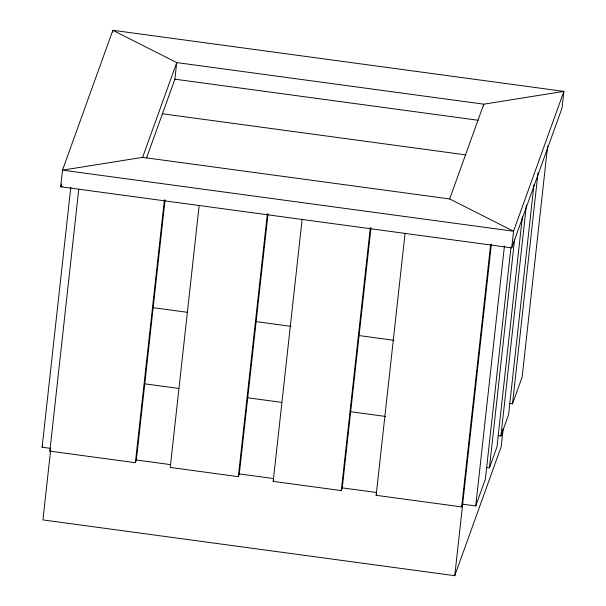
<?xml version="1.0" encoding="UTF-8"?>
<svg xmlns="http://www.w3.org/2000/svg" width="606" height="606" viewBox="0 0 606 606"><rect width="100%" height="100%" fill="white"/><g stroke="black" fill="none" stroke-linecap="round" stroke-linejoin="round"><path stroke-width="0.91" d="M486.633 467.499L489.436 467.877L514.592 239.264M50.836 448.402L42.117 447.22L70.826 187.171M165.067 199.927L136.358 459.984L135.373 462.711L49.851 451.129L78.765 189.201M50.624 450.281L42.935 519.925L454.765 575.7L501.17 446.766L503.147 428.881M112.633 32.148L112.837 30.3L563.883 91.392L562.05 107.997L511.714 247.846L60.668 186.754L62.501 170.15L112.837 30.3L176.725 62.585L483.77 104.171L563.883 91.392L513.547 231.234L511.714 247.846M146.516 158.03L174.892 79.189L176.725 62.585L142.607 157.363L62.501 170.15L513.547 231.234L449.66 198.95L142.607 157.363M135.373 462.711L164.4 199.851M199.154 205.51L170.241 467.438L238.332 476.657L239.317 473.93L268.026 213.873M238.332 476.657L267.352 213.789M370.978 227.818L342.269 487.875L341.292 490.602L273.2 481.376L302.114 219.455M341.292 490.602L370.311 227.735M510.972 247.286L485.368 479.172L475.733 505.949L462.658 504.177L461.681 506.904L376.152 495.322L405.073 233.401M483.565 106.02L483.77 104.171L449.66 198.95M461.681 506.904L490.595 244.983M454.765 575.7L491.368 244.127M475.733 505.949L504.442 245.9M522.364 216.933L496.973 446.94L489.436 467.877M498.102 435.646L500.904 436.025L526.394 205.078M533.969 184.694L508.578 414.701L500.904 436.025M509.699 403.414L512.502 403.793L537.999 172.846M547.642 146.069L522.145 377.015L512.502 403.793M61.63 184.08L60.668 186.754L62.516 186.459M42.117 447.22L42.738 445.493M49.851 451.129L50.586 449.084M273.2 481.376L273.685 480.013M376.152 495.322L376.644 493.958M174.892 79.189L478.195 120.268M162.241 113.761L465.537 154.841M153.174 307.681L187.118 312.279M256.126 321.627L290.994 326.354M359.085 335.572L393.945 340.292M144.766 383.833L178.709 388.431M247.725 397.778L281.669 402.376M350.677 411.724L385.545 416.443M136.358 459.984L170.301 464.582M239.317 473.93L273.261 478.528M342.269 487.875L376.22 492.473"/></g></svg>
